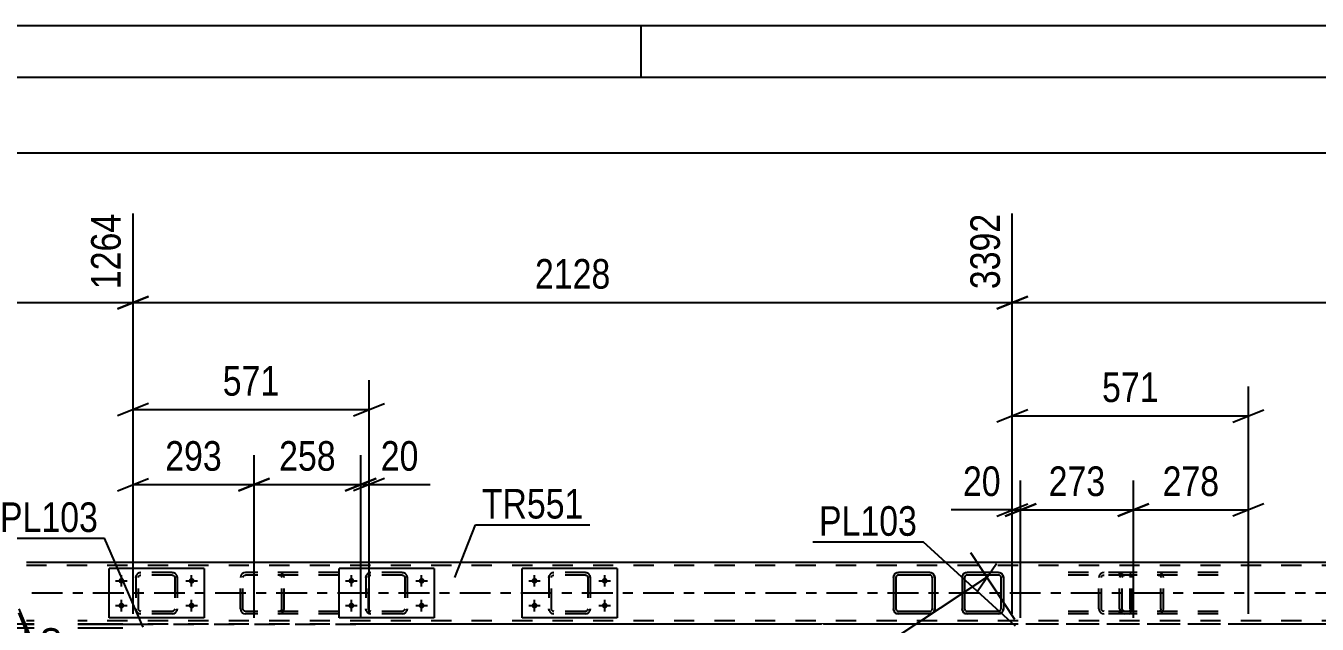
# Model space of a CAD drawing. Header units: millimetres. Extents: x -834 to 355, y -855 to -14.
# Drawn here: x -754.5 to -629.5, y -72.3 to -14.3 of the extents above; entities that cross this region are included whole.
import ezdxf

# ---------------------------------------------------------------- set-up
doc = ezdxf.new("R2010")
doc.units = ezdxf.units.MM
doc.linetypes.add('DXK_LINE_DOT2', pattern=[3.9198, 1.9599, -1.9599])
doc.linetypes.add('DXK_LINE_DOT3', pattern=[5.9187, 2.979, -0.9799, 0.9799, -0.9799])
doc.styles.add('Arial Narrow', font='ARIALN.TTF', dxfattribs={"height": 0.2})

# ---------------------------------------------------------------- blocks, each defined once
blk = doc.blocks.new('Unknown-570384938-1134')
at = {"color": 5, "linetype": 'Continuous'}
for p, q in [((355.05, -14.33), (-833.95, -14.33)), ((-694.95, -19.33), (-694.95, -14.33)), ((350.05, -19.33), (-828.95, -19.33))]:
    blk.add_line(p, q, dxfattribs=at)
blk = doc.blocks.new('Bolt-570384938-11719 - 11708')
at = {"linetype": 'Continuous'}
for points in [[(-705.27, -67.79, -1), (-705.27, -68.35, -1)], [(-698.47, -67.79, -1), (-698.47, -68.35, -1)], [(-705.27, -70.19, -1), (-705.27, -70.75, -1)], [(-698.47, -70.19, -1), (-698.47, -70.75, -1)]]:
    blk.add_hatch(color=1, dxfattribs=at).paths.add_polyline_path(points)
at = {"color": 1, "linetype": 'Continuous'}
for p, q in [((-705.27, -68.63), (-705.27, -67.51)), ((-698.47, -68.63), (-698.47, -67.51)), ((-705.83, -68.07), (-704.71, -68.07)), ((-699.03, -68.07), (-697.91, -68.07)), ((-705.27, -71.03), (-705.27, -69.91)), ((-698.47, -71.03), (-698.47, -69.91)), ((-705.83, -70.47), (-704.71, -70.47)), ((-699.03, -70.47), (-697.91, -70.47))]:
    blk.add_line(p, q, dxfattribs=at)
blk = doc.blocks.new('Bolt-570384938-11723 - 11708')
at = {"linetype": 'Continuous'}
for points in [[(-723, -67.79, -1), (-723, -68.35, -1)], [(-716.2, -67.79, -1), (-716.2, -68.35, -1)], [(-723, -70.19, -1), (-723, -70.75, -1)], [(-716.2, -70.19, -1), (-716.2, -70.75, -1)]]:
    blk.add_hatch(color=1, dxfattribs=at).paths.add_polyline_path(points)
at = {"color": 1, "linetype": 'Continuous'}
for p, q in [((-723, -68.63), (-723, -67.51)), ((-716.2, -68.63), (-716.2, -67.51)), ((-723.56, -68.07), (-722.44, -68.07)), ((-716.76, -68.07), (-715.64, -68.07)), ((-723, -71.03), (-723, -69.91)), ((-716.2, -71.03), (-716.2, -69.91)), ((-723.56, -70.47), (-722.44, -70.47)), ((-716.76, -70.47), (-715.64, -70.47))]:
    blk.add_line(p, q, dxfattribs=at)
blk = doc.blocks.new('Part-570384938-11802 - 11708')
at = {"color": 7, "linetype": 'DXK_LINE_DOT2'}
for p, q in [((-743.58, -67.31), (-743.39, -67.27)), ((-743.39, -67.27), (-743.58, -67.31)), ((-743.49, -67.53), (-743.39, -67.51)), ((-740.35, -67.27), (-743.39, -67.27)), ((-740.35, -67.51), (-743.39, -67.51)), ((-740.35, -67.27), (-740.17, -67.31)), ((-740.17, -67.31), (-740.35, -67.27)), ((-740.35, -67.51), (-740.26, -67.53)), ((-743.87, -67.75), (-743.84, -67.57)), ((-743.84, -67.57), (-743.87, -67.75)), ((-743.87, -67.75), (-743.87, -70.79)), ((-743.63, -67.75), (-743.62, -67.66)), ((-743.63, -70.79), (-743.63, -67.75)), ((-743.62, -67.66), (-743.56, -67.58)), ((-743.56, -67.58), (-743.49, -67.53)), ((-740.26, -67.53), (-740.18, -67.58)), ((-740.18, -67.58), (-740.13, -67.66)), ((-740.13, -67.66), (-740.11, -67.75)), ((-740.11, -67.75), (-740.11, -70.79)), ((-739.91, -67.57), (-739.87, -67.75)), ((-739.87, -67.75), (-739.91, -67.57)), ((-739.87, -67.75), (-739.87, -70.79)), ((-743.84, -70.97), (-743.87, -70.79)), ((-743.87, -70.79), (-743.84, -70.97)), ((-743.62, -70.88), (-743.63, -70.79)), ((-743.56, -70.96), (-743.62, -70.88)), ((-743.39, -71.27), (-743.58, -71.23)), ((-743.58, -71.23), (-743.39, -71.27)), ((-743.49, -71.01), (-743.56, -70.96)), ((-743.39, -71.03), (-743.49, -71.01)), ((-740.35, -71.03), (-743.39, -71.03)), ((-740.26, -71.01), (-740.35, -71.03)), ((-740.17, -71.23), (-740.35, -71.27)), ((-740.35, -71.27), (-740.17, -71.23)), ((-740.18, -70.96), (-740.26, -71.01)), ((-740.13, -70.88), (-740.18, -70.96)), ((-740.11, -70.79), (-740.13, -70.88)), ((-739.87, -70.79), (-739.91, -70.97)), ((-739.91, -70.97), (-739.87, -70.79)), ((-740.35, -71.27), (-743.39, -71.27))]:
    blk.add_line(p, q, dxfattribs=at)
at = {"color": 7, "linetype": 'DXK_LINE_DOT3'}
blk.add_line((-741.87, -69.27), (-741.87, -69.27), dxfattribs=at)
at = {"color": 7, "linetype": 'DXK_LINE_DOT2'}
for centre, start, end in [((-743.39, -67.75), 112.5, 157.5), ((-743.39, -67.75), 112.5, 157.5), ((-740.35, -67.75), 22.5, 67.5), ((-740.35, -67.75), 22.5, 67.5), ((-743.39, -70.79), 202.5, 247.5), ((-743.39, -70.79), 202.5, 247.5), ((-740.35, -70.79), 292.5, 337.5), ((-740.35, -70.79), 292.5, 337.5)]:
    blk.add_arc(centre, 0.48, start, end, dxfattribs=at)
blk = doc.blocks.new('Part-570384938-11803 - 11708')
at = {"color": 2, "linetype": 'Continuous'}
for p, q in [((-737.27, -66.87), (-746.47, -66.87)), ((-746.47, -71.67), (-746.47, -66.87)), ((-737.27, -66.87), (-737.27, -71.67)), ((-737.27, -71.67), (-746.47, -71.67))]:
    blk.add_line(p, q, dxfattribs=at)
blk = doc.blocks.new('Part-570384938-11818 - 11708')
at = {"color": 2, "linetype": 'Continuous'}
for p, q in [((-670.04, -67.27), (-670.22, -67.31)), ((-670.04, -67.51), (-670.13, -67.53)), ((-667, -67.27), (-670.04, -67.27)), ((-667, -67.51), (-670.04, -67.51)), ((-666.82, -67.31), (-667, -67.27)), ((-666.91, -67.53), (-667, -67.51)), ((-670.48, -67.57), (-670.52, -67.75)), ((-670.52, -67.75), (-670.52, -70.79)), ((-670.26, -67.66), (-670.28, -67.75)), ((-670.28, -67.75), (-670.28, -70.79)), ((-670.21, -67.58), (-670.26, -67.66)), ((-670.13, -67.53), (-670.21, -67.58)), ((-666.83, -67.58), (-666.91, -67.53)), ((-666.78, -67.66), (-666.83, -67.58)), ((-666.76, -67.75), (-666.78, -67.66)), ((-666.76, -67.75), (-666.76, -70.79)), ((-666.52, -67.75), (-666.56, -67.57)), ((-666.52, -67.75), (-666.52, -70.79)), ((-670.52, -70.79), (-670.48, -70.97)), ((-670.28, -70.79), (-670.26, -70.88)), ((-670.26, -70.88), (-670.21, -70.96)), ((-670.22, -71.23), (-670.04, -71.27)), ((-670.21, -70.96), (-670.13, -71.01)), ((-670.13, -71.01), (-670.04, -71.03)), ((-667, -71.03), (-670.04, -71.03)), ((-667, -71.27), (-670.04, -71.27)), ((-667, -71.03), (-666.91, -71.01)), ((-667, -71.27), (-666.82, -71.23)), ((-666.91, -71.01), (-666.83, -70.96)), ((-666.83, -70.96), (-666.78, -70.88)), ((-666.78, -70.88), (-666.76, -70.79)), ((-666.56, -70.97), (-666.52, -70.79))]:
    blk.add_line(p, q, dxfattribs=at)
at = {"color": 7, "linetype": 'DXK_LINE_DOT2'}
for p, q in [((-670.22, -67.31), (-670.04, -67.27)), ((-667, -67.27), (-666.82, -67.31)), ((-670.52, -67.75), (-670.48, -67.57)), ((-666.56, -67.57), (-666.52, -67.75)), ((-670.48, -70.97), (-670.52, -70.79)), ((-670.04, -71.27), (-670.22, -71.23)), ((-666.82, -71.23), (-667, -71.27)), ((-666.52, -70.79), (-666.56, -70.97))]:
    blk.add_line(p, q, dxfattribs=at)
at = {"color": 7, "linetype": 'DXK_LINE_DOT3'}
blk.add_line((-668.52, -69.27), (-668.52, -69.27), dxfattribs=at)
at = {"color": 2, "linetype": 'Continuous'}
for centre, start, end in [((-670.04, -67.75), 112.5, 157.5), ((-667, -67.75), 22.5, 67.5), ((-670.04, -70.79), 202.5, 247.5), ((-667, -70.79), 292.5, 337.5)]:
    blk.add_arc(centre, 0.48, start, end, dxfattribs=at)
at = {"color": 7, "linetype": 'DXK_LINE_DOT2'}
for centre, start, end in [((-670.04, -67.75), 112.5, 157.5), ((-667, -67.75), 22.5, 67.5), ((-670.04, -70.79), 202.5, 247.5), ((-667, -70.79), 292.5, 337.5)]:
    blk.add_arc(centre, 0.48, start, end, dxfattribs=at)
blk = doc.blocks.new('Part-570384938-11819 - 11708')
at = {"color": 7, "linetype": 'DXK_LINE_DOT2'}
for p, q in [((-721.3, -67.31), (-721.12, -67.27)), ((-721.12, -67.27), (-721.3, -67.31)), ((-721.21, -67.53), (-721.12, -67.51)), ((-718.08, -67.27), (-721.12, -67.27)), ((-718.08, -67.51), (-721.12, -67.51)), ((-718.08, -67.27), (-717.9, -67.31)), ((-717.9, -67.31), (-718.08, -67.27)), ((-718.08, -67.51), (-717.99, -67.53)), ((-721.6, -67.75), (-721.56, -67.57)), ((-721.56, -67.57), (-721.6, -67.75)), ((-721.6, -67.75), (-721.6, -70.79)), ((-721.36, -67.75), (-721.34, -67.66)), ((-721.36, -70.79), (-721.36, -67.75)), ((-721.34, -67.66), (-721.29, -67.58)), ((-721.29, -67.58), (-721.21, -67.53)), ((-717.99, -67.53), (-717.91, -67.58)), ((-717.91, -67.58), (-717.86, -67.66)), ((-717.86, -67.66), (-717.84, -67.75)), ((-717.84, -67.75), (-717.84, -70.79)), ((-717.64, -67.57), (-717.6, -67.75)), ((-717.6, -67.75), (-717.64, -67.57)), ((-717.6, -67.75), (-717.6, -70.79)), ((-721.56, -70.97), (-721.6, -70.79)), ((-721.6, -70.79), (-721.56, -70.97)), ((-721.34, -70.88), (-721.36, -70.79)), ((-721.29, -70.96), (-721.34, -70.88)), ((-721.12, -71.27), (-721.3, -71.23)), ((-721.3, -71.23), (-721.12, -71.27)), ((-721.21, -71.01), (-721.29, -70.96)), ((-721.12, -71.03), (-721.21, -71.01)), ((-718.08, -71.03), (-721.12, -71.03)), ((-718.08, -71.27), (-721.12, -71.27)), ((-717.99, -71.01), (-718.08, -71.03)), ((-717.9, -71.23), (-718.08, -71.27)), ((-718.08, -71.27), (-717.9, -71.23)), ((-717.91, -70.96), (-717.99, -71.01)), ((-717.86, -70.88), (-717.91, -70.96)), ((-717.84, -70.79), (-717.86, -70.88)), ((-717.6, -70.79), (-717.64, -70.97)), ((-717.64, -70.97), (-717.6, -70.79))]:
    blk.add_line(p, q, dxfattribs=at)
at = {"color": 7, "linetype": 'DXK_LINE_DOT3'}
blk.add_line((-719.6, -69.27), (-719.6, -69.27), dxfattribs=at)
at = {"color": 7, "linetype": 'DXK_LINE_DOT2'}
for centre, start, end in [((-721.12, -67.75), 112.5, 157.5), ((-721.12, -67.75), 112.5, 157.5), ((-718.08, -67.75), 22.5, 67.5), ((-718.08, -67.75), 22.5, 67.5), ((-721.12, -70.79), 202.5, 247.5), ((-721.12, -70.79), 202.5, 247.5), ((-718.08, -70.79), 292.5, 337.5), ((-718.08, -70.79), 292.5, 337.5)]:
    blk.add_arc(centre, 0.48, start, end, dxfattribs=at)
blk = doc.blocks.new('Part-570384938-11831 - 11708')
at = {"color": 2, "linetype": 'Continuous'}
for p, q in [((-663.39, -67.27), (-663.58, -67.31)), ((-663.39, -67.51), (-663.49, -67.53)), ((-660.35, -67.27), (-663.39, -67.27)), ((-660.35, -67.51), (-663.39, -67.51)), ((-660.17, -67.31), (-660.35, -67.27)), ((-660.26, -67.53), (-660.35, -67.51)), ((-663.84, -67.57), (-663.87, -67.75)), ((-663.87, -67.75), (-663.87, -70.79)), ((-663.62, -67.66), (-663.63, -67.75)), ((-663.63, -67.75), (-663.63, -70.79)), ((-663.56, -67.58), (-663.62, -67.66)), ((-663.49, -67.53), (-663.56, -67.58)), ((-660.18, -67.58), (-660.26, -67.53)), ((-660.13, -67.66), (-660.18, -67.58)), ((-660.13, -67.66), (-660.11, -67.75)), ((-660.11, -67.75), (-660.11, -70.79)), ((-659.87, -67.75), (-659.91, -67.57)), ((-659.87, -67.75), (-659.87, -70.79)), ((-663.87, -70.79), (-663.84, -70.97)), ((-663.63, -70.79), (-663.62, -70.88)), ((-663.56, -70.96), (-663.62, -70.88)), ((-663.58, -71.23), (-663.39, -71.27)), ((-663.56, -70.96), (-663.49, -71.01)), ((-663.49, -71.01), (-663.39, -71.03)), ((-660.35, -71.03), (-663.39, -71.03)), ((-660.35, -71.03), (-660.26, -71.01)), ((-660.35, -71.27), (-660.17, -71.23)), ((-660.26, -71.01), (-660.18, -70.96)), ((-660.18, -70.96), (-660.13, -70.88)), ((-660.13, -70.88), (-660.11, -70.79)), ((-659.91, -70.97), (-659.87, -70.79)), ((-660.35, -71.27), (-663.39, -71.27))]:
    blk.add_line(p, q, dxfattribs=at)
at = {"color": 7, "linetype": 'DXK_LINE_DOT2'}
for p, q in [((-663.58, -67.31), (-663.39, -67.27)), ((-660.35, -67.27), (-660.17, -67.31)), ((-663.87, -67.75), (-663.84, -67.57)), ((-659.91, -67.57), (-659.87, -67.75)), ((-663.84, -70.97), (-663.87, -70.79)), ((-663.39, -71.27), (-663.58, -71.23)), ((-660.17, -71.23), (-660.35, -71.27)), ((-659.87, -70.79), (-659.91, -70.97))]:
    blk.add_line(p, q, dxfattribs=at)
at = {"color": 7, "linetype": 'DXK_LINE_DOT3'}
blk.add_line((-661.87, -69.27), (-661.87, -69.27), dxfattribs=at)
at = {"color": 2, "linetype": 'Continuous'}
for centre, start, end in [((-663.39, -67.75), 112.5, 157.5), ((-660.35, -67.75), 22.5, 67.5), ((-663.39, -70.79), 202.5, 247.5), ((-660.35, -70.79), 292.5, 337.5)]:
    blk.add_arc(centre, 0.48, start, end, dxfattribs=at)
at = {"color": 7, "linetype": 'DXK_LINE_DOT2'}
for centre, start, end in [((-663.39, -67.75), 112.5, 157.5), ((-660.35, -67.75), 22.5, 67.5), ((-663.39, -70.79), 202.5, 247.5), ((-660.35, -70.79), 292.5, 337.5)]:
    blk.add_arc(centre, 0.48, start, end, dxfattribs=at)
blk = doc.blocks.new('Part-570384938-11834 - 11708')
at = {"color": 7, "linetype": 'DXK_LINE_DOT2'}
for p, q in [((-703.58, -67.31), (-703.39, -67.27)), ((-703.39, -67.27), (-703.58, -67.31)), ((-703.49, -67.53), (-703.39, -67.51)), ((-700.35, -67.27), (-703.39, -67.27)), ((-700.35, -67.51), (-703.39, -67.51)), ((-700.35, -67.27), (-700.17, -67.31)), ((-700.17, -67.31), (-700.35, -67.27)), ((-700.35, -67.51), (-700.26, -67.53)), ((-703.87, -67.75), (-703.84, -67.57)), ((-703.84, -67.57), (-703.87, -67.75)), ((-703.87, -67.75), (-703.87, -70.79)), ((-703.63, -67.75), (-703.62, -67.66)), ((-703.63, -70.79), (-703.63, -67.75)), ((-703.62, -67.66), (-703.56, -67.58)), ((-703.56, -67.58), (-703.49, -67.53)), ((-700.26, -67.53), (-700.18, -67.58)), ((-700.18, -67.58), (-700.13, -67.66)), ((-700.13, -67.66), (-700.11, -67.75)), ((-700.11, -67.75), (-700.11, -70.79)), ((-699.91, -67.57), (-699.87, -67.75)), ((-699.87, -67.75), (-699.91, -67.57)), ((-699.87, -67.75), (-699.87, -70.79)), ((-703.84, -70.97), (-703.87, -70.79)), ((-703.87, -70.79), (-703.84, -70.97)), ((-703.62, -70.88), (-703.63, -70.79)), ((-703.56, -70.96), (-703.62, -70.88)), ((-703.39, -71.27), (-703.58, -71.23)), ((-703.58, -71.23), (-703.39, -71.27)), ((-703.49, -71.01), (-703.56, -70.96)), ((-703.39, -71.03), (-703.49, -71.01)), ((-700.35, -71.03), (-703.39, -71.03)), ((-700.26, -71.01), (-700.35, -71.03)), ((-700.17, -71.23), (-700.35, -71.27)), ((-700.35, -71.27), (-700.17, -71.23)), ((-700.18, -70.96), (-700.26, -71.01)), ((-700.13, -70.88), (-700.18, -70.96)), ((-700.11, -70.79), (-700.13, -70.88)), ((-699.87, -70.79), (-699.91, -70.97)), ((-699.91, -70.97), (-699.87, -70.79)), ((-700.35, -71.27), (-703.39, -71.27))]:
    blk.add_line(p, q, dxfattribs=at)
at = {"color": 7, "linetype": 'DXK_LINE_DOT3'}
blk.add_line((-701.87, -69.27), (-701.87, -69.27), dxfattribs=at)
at = {"color": 7, "linetype": 'DXK_LINE_DOT2'}
for centre, start, end in [((-703.39, -67.75), 112.5, 157.5), ((-703.39, -67.75), 112.5, 157.5), ((-700.35, -67.75), 22.5, 67.5), ((-700.35, -67.75), 22.5, 67.5), ((-703.39, -70.79), 202.5, 247.5), ((-703.39, -70.79), 202.5, 247.5), ((-700.35, -70.79), 292.5, 337.5), ((-700.35, -70.79), 292.5, 337.5)]:
    blk.add_arc(centre, 0.48, start, end, dxfattribs=at)
blk = doc.blocks.new('Part-570384938-11835 - 11708')
at = {"color": 2, "linetype": 'Continuous'}
for p, q in [((-697.27, -66.87), (-706.47, -66.87)), ((-706.47, -71.67), (-706.47, -66.87)), ((-697.27, -66.87), (-697.27, -71.67)), ((-697.27, -71.67), (-706.47, -71.67))]:
    blk.add_line(p, q, dxfattribs=at)
blk = doc.blocks.new('Part-570384938-11947 - 11708')
at = {"color": 7, "linetype": 'DXK_LINE_DOT2'}
for p, q in [((-733.24, -67.27), (-733.44, -67.31)), ((-733.34, -67.53), (-733.24, -67.51)), ((-724.23, -67.27), (-733.24, -67.27)), ((-724.23, -67.51), (-733.24, -67.51)), ((-729.81, -67.31), (-730.01, -67.27)), ((-730.01, -67.51), (-729.91, -67.53)), ((-733.71, -67.57), (-733.75, -67.75)), ((-733.75, -70.79), (-733.75, -67.75)), ((-733.5, -67.75), (-733.48, -67.66)), ((-733.5, -70.79), (-733.5, -67.75)), ((-733.48, -67.66), (-733.42, -67.58)), ((-733.42, -67.58), (-733.34, -67.53)), ((-729.91, -67.53), (-729.83, -67.58)), ((-729.83, -67.58), (-729.77, -67.66)), ((-729.77, -67.66), (-729.75, -67.75)), ((-729.75, -70.79), (-729.75, -67.75)), ((-729.5, -67.75), (-729.53, -67.57)), ((-729.5, -70.79), (-729.5, -67.75)), ((-733.75, -70.79), (-733.71, -70.97)), ((-733.48, -70.88), (-733.5, -70.79)), ((-733.42, -70.96), (-733.48, -70.88)), ((-733.44, -71.23), (-733.24, -71.27)), ((-733.34, -71.01), (-733.42, -70.96)), ((-733.24, -71.03), (-733.34, -71.01)), ((-724.23, -71.03), (-733.24, -71.03)), ((-729.91, -71.01), (-730.01, -71.03)), ((-730.01, -71.27), (-729.81, -71.23)), ((-729.83, -70.96), (-729.91, -71.01)), ((-729.77, -70.88), (-729.83, -70.96)), ((-729.75, -70.79), (-729.77, -70.88)), ((-729.53, -70.97), (-729.5, -70.79)), ((-724.23, -71.27), (-733.24, -71.27))]:
    blk.add_line(p, q, dxfattribs=at)
for centre, start, end in [((-733.26, -67.77), 110.7583, 155.68), ((-729.99, -67.77), 24.32, 69.2417), ((-733.26, -70.77), 204.32, 249.2417), ((-729.99, -70.77), 290.7583, 335.68)]:
    blk.add_arc(centre, 0.496, start, end, dxfattribs=at)
blk = doc.blocks.new('Part-570384938-11948 - 11708')
at = {"color": 7, "linetype": 'DXK_LINE_DOT2'}
for p, q in [((-648.11, -67.27), (-648.3, -67.31)), ((-648.2, -67.53), (-648.11, -67.51)), ((-639.09, -67.27), (-648.11, -67.27)), ((-639.09, -67.51), (-648.11, -67.51)), ((-644.68, -67.31), (-644.87, -67.27)), ((-644.87, -67.51), (-644.77, -67.53)), ((-648.58, -67.57), (-648.62, -67.75)), ((-648.62, -70.79), (-648.62, -67.75)), ((-648.36, -67.75), (-648.34, -67.66)), ((-648.36, -70.79), (-648.36, -67.75)), ((-648.34, -67.66), (-648.29, -67.58)), ((-648.29, -67.58), (-648.2, -67.53)), ((-644.77, -67.53), (-644.69, -67.58)), ((-644.69, -67.58), (-644.64, -67.66)), ((-644.64, -67.66), (-644.62, -67.75)), ((-644.62, -70.79), (-644.62, -67.75)), ((-644.36, -67.75), (-644.4, -67.57)), ((-644.36, -70.79), (-644.36, -67.75)), ((-648.62, -70.79), (-648.58, -70.97)), ((-648.34, -70.88), (-648.36, -70.79)), ((-648.29, -70.96), (-648.34, -70.88)), ((-648.3, -71.23), (-648.11, -71.27)), ((-648.2, -71.01), (-648.29, -70.96)), ((-648.11, -71.03), (-648.2, -71.01)), ((-639.09, -71.03), (-648.11, -71.03)), ((-644.77, -71.01), (-644.87, -71.03)), ((-644.87, -71.27), (-644.68, -71.23)), ((-644.69, -70.96), (-644.77, -71.01)), ((-644.64, -70.88), (-644.69, -70.96)), ((-644.62, -70.79), (-644.64, -70.88)), ((-644.4, -70.97), (-644.36, -70.79)), ((-639.09, -71.27), (-648.11, -71.27))]:
    blk.add_line(p, q, dxfattribs=at)
for centre, start, end in [((-648.13, -67.77), 110.7583, 155.68), ((-644.85, -67.77), 24.32, 69.2417), ((-648.13, -70.77), 204.32, 249.2417), ((-644.85, -70.77), 290.7583, 335.68)]:
    blk.add_arc(centre, 0.496, start, end, dxfattribs=at)
blk = doc.blocks.new('Part-570384938-11989 - 11708')
at = {"color": 2, "linetype": 'Continuous'}
for p, q in [((-754.47, -66.27), (-466.8, -66.27)), ((-754.47, -72.27), (-744.14, -72.27)), ((-659.01, -72.27), (-721.29, -72.27)), ((-573.88, -72.27), (-636.15, -72.27))]:
    blk.add_line(p, q, dxfattribs=at)
at = {"color": 7, "linetype": 'DXK_LINE_DOT2'}
for p, q in [((-93.99, -66.59), (-754.47, -66.59)), ((-93.99, -71.95), (-754.47, -71.95)), ((-93.99, -72.27), (-744.14, -72.27)), ((-744.14, -72.27), (-721.29, -72.27)), ((-636.15, -72.27), (-659.01, -72.27))]:
    blk.add_line(p, q, dxfattribs=at)
at = {"color": 7, "linetype": 'DXK_LINE_DOT3'}
blk.add_line((-93.99, -69.27), (-754.47, -69.27), dxfattribs=at)
blk = doc.blocks.new('Bolt-570384938-12102 - 11708')
at = {"linetype": 'Continuous'}
for points in [[(-745.27, -67.79, -1), (-745.27, -68.35, -1)], [(-738.47, -67.79, -1), (-738.47, -68.35, -1)], [(-745.27, -70.19, -1), (-745.27, -70.75, -1)], [(-738.47, -70.19, -1), (-738.47, -70.75, -1)]]:
    blk.add_hatch(color=1, dxfattribs=at).paths.add_polyline_path(points)
at = {"color": 1, "linetype": 'Continuous'}
for p, q in [((-745.27, -68.63), (-745.27, -67.51)), ((-738.47, -68.63), (-738.47, -67.51)), ((-745.83, -68.07), (-744.71, -68.07)), ((-739.03, -68.07), (-737.91, -68.07)), ((-745.27, -71.03), (-745.27, -69.91)), ((-738.47, -71.03), (-738.47, -69.91)), ((-745.83, -70.47), (-744.71, -70.47)), ((-739.03, -70.47), (-737.91, -70.47))]:
    blk.add_line(p, q, dxfattribs=at)
blk = doc.blocks.new('Part-570384938-12115 - 11708')
at = {"color": 2, "linetype": 'Continuous'}
for p, q in [((-715, -66.87), (-724.2, -66.87)), ((-724.2, -71.67), (-724.2, -66.87)), ((-715, -66.87), (-715, -71.67)), ((-715, -71.67), (-724.2, -71.67))]:
    blk.add_line(p, q, dxfattribs=at)
blk = doc.blocks.new('Part-570384938-12214 - 11708')
at = {"color": 7, "linetype": 'DXK_LINE_DOT2'}
for p, q in [((-647.72, -67.27), (-655.16, -67.27)), ((-647.72, -67.51), (-655.16, -67.51)), ((-650.13, -67.27), (-650.32, -67.31)), ((-650.22, -67.53), (-650.13, -67.51)), ((-648.62, -67.51), (-648.62, -67.27)), ((-647.62, -67.31), (-647.72, -67.27)), ((-647.72, -67.51), (-647.67, -67.53)), ((-647.53, -67.41), (-647.62, -67.31)), ((-647.47, -67.57), (-647.53, -67.41)), ((-650.59, -67.57), (-650.63, -67.75)), ((-650.63, -70.79), (-650.63, -67.75)), ((-650.38, -67.75), (-650.36, -67.66)), ((-650.38, -70.79), (-650.38, -67.75)), ((-650.36, -67.66), (-650.31, -67.58)), ((-650.31, -67.58), (-650.22, -67.53)), ((-647.67, -67.53), (-647.63, -67.58)), ((-647.63, -67.58), (-647.6, -67.66)), ((-647.6, -67.66), (-647.59, -67.75)), ((-647.59, -70.79), (-647.59, -67.75)), ((-647.45, -67.75), (-647.47, -67.57)), ((-647.45, -70.79), (-647.45, -67.75)), ((-647.72, -71.03), (-655.16, -71.03)), ((-650.63, -70.79), (-650.59, -70.97)), ((-650.36, -70.88), (-650.38, -70.79)), ((-650.31, -70.96), (-650.36, -70.88)), ((-650.32, -71.23), (-650.13, -71.27)), ((-650.22, -71.01), (-650.31, -70.96)), ((-650.13, -71.03), (-650.22, -71.01)), ((-648.62, -71.27), (-648.62, -71.03)), ((-647.67, -71.01), (-647.72, -71.03)), ((-647.72, -71.27), (-647.62, -71.23)), ((-647.63, -70.96), (-647.67, -71.01)), ((-647.6, -70.88), (-647.63, -70.96)), ((-647.62, -71.23), (-647.53, -71.13)), ((-647.59, -70.79), (-647.6, -70.88)), ((-647.53, -71.13), (-647.47, -70.97)), ((-647.47, -70.97), (-647.45, -70.79)), ((-647.72, -71.27), (-655.16, -71.27))]:
    blk.add_line(p, q, dxfattribs=at)
for centre, start, end in [((-650.14, -67.77), 111.1513, 156.1049), ((-650.14, -70.77), 203.8951, 248.8487)]:
    blk.add_arc(centre, 0.492, start, end, dxfattribs=at)
blk = doc.blocks.new('StraightDimension-570384938-34192 - 11708')
at = {"color": 7, "linetype": 'Continuous'}
for p, q in [((-722.09, -71.67), (-722.09, -55.91)), ((-721.29, -71.27), (-721.29, -55.91)), ((-723.59, -59.36), (-720.59, -58.16)), ((-719.79, -58.16), (-722.79, -59.36)), ((-722.09, -58.76), (-721.29, -58.76)), ((-721.29, -58.76), (-715.38, -58.76)), ((-721.29, -58.76), (-715.38, -58.76))]:
    blk.add_line(p, q, dxfattribs=at)
at = {"color": 0}
blk.add_wipeout([(-715.91, -58.01), (-715.91, -53.81), (-720.76, -53.81), (-720.76, -58.01)], dxfattribs=at)
at = {"color": 3, "style": 'Arial Narrow'}
blk.add_text('20', height=2.863, dxfattribs=at).set_placement((-720.16, -57.41))
blk = doc.blocks.new('StraightDimension-570384938-12971 - 11708')
at = {"color": 7, "linetype": 'Continuous'}
for p, q in [((-658.76, -71.83), (-663.02, -65.35)), ((-662.38, -69.06), (-660.53, -66.41)), ((-693.4, -88.74), (-661.46, -67.73)), ((-690.7, -92.84), (-694.96, -86.36)), ((-692.47, -87.41), (-694.32, -90.07))]:
    blk.add_line(p, q, dxfattribs=at)
at = {"color": 0}
blk.add_wipeout([(-675.05, -75.77), (-677.36, -72.26), (-682.94, -75.94), (-680.63, -79.45)], dxfattribs=at)
at = {"color": 3, "style": 'Arial Narrow'}
blk.add_text('956', height=2.863, rotation=33.3347, dxfattribs=at).set_placement((-680.46, -78.62))
blk = doc.blocks.new('StraightDimension-570384938-12944 - 11708')
at = {"color": 7, "linetype": 'Continuous'}
for p, q in [((-755.19, -70.77), (-753.99, -73.77)), ((-753.99, -74.17), (-755.19, -71.17)), ((-745.14, -72.27), (-757.44, -72.27)), ((-754.59, -72.67), (-754.59, -72.27)), ((-745.14, -72.67), (-757.44, -72.67)), ((-754.59, -72.67), (-754.59, -78.58)), ((-754.59, -72.67), (-754.59, -78.58))]:
    blk.add_line(p, q, dxfattribs=at)
at = {"color": 0, "linetype": 'Continuous'}
blk.add_wipeout([(-749.49, -71.83), (-753.69, -71.83), (-753.69, -79.42), (-749.49, -79.42)], dxfattribs=at)
at = {"color": 0}
blk.add_wipeout([(-755.34, -73.19), (-759.54, -73.19), (-759.54, -78.05), (-755.34, -78.05)], dxfattribs=at)
at = {"color": 3, "linetype": 'Continuous', "style": 'Arial Narrow'}
blk.add_text('TYP', height=2.863, rotation=90.0002, dxfattribs=at).set_placement((-750.09, -78.82))
at = {"color": 3, "style": 'Arial Narrow'}
blk.add_text('10', height=2.863, rotation=90.0002, dxfattribs=at).set_placement((-755.94, -77.45))
blk = doc.blocks.new('StraightDimension-570384938-34949 - 11708')
at = {"color": 7, "linetype": 'Continuous'}
for p, q in [((-659.01, -71.27), (-659.01, -32.52)), ((-573.88, -71.27), (-573.88, -32.52)), ((-657.51, -40.53), (-660.51, -41.73)), ((-659.01, -41.13), (-573.88, -41.13)), ((-575.38, -41.73), (-572.38, -40.53))]:
    blk.add_line(p, q, dxfattribs=at)
at = {"color": 0}
blk.add_wipeout([(-612.19, -40.38), (-612.19, -36.18), (-620.7, -36.18), (-620.7, -40.38)], dxfattribs=at)
at = {"color": 3, "style": 'Arial Narrow'}
blk.add_text('2128', height=2.863, dxfattribs=at).set_placement((-620.1, -39.78))
at = {"color": 0, "linetype": 'Continuous'}
blk.add_wipeout([(-574.48, -31.92), (-578.68, -31.92), (-578.68, -40.43), (-574.48, -40.43)], dxfattribs=at)
at = {"color": 3, "linetype": 'Continuous', "style": 'Arial Narrow'}
blk.add_text('5521', height=2.863, rotation=90.0002, dxfattribs=at).set_placement((-575.08, -39.83))
blk = doc.blocks.new('StraightDimension-570384938-34194 - 11708')
at = {"color": 7, "linetype": 'Continuous'}
for p, q in [((-744.14, -71.27), (-744.14, -55.91)), ((-732.43, -71.67), (-732.43, -55.91)), ((-745.64, -59.36), (-742.64, -58.16)), ((-744.14, -58.76), (-732.43, -58.76)), ((-730.93, -58.16), (-733.93, -59.36))]:
    blk.add_line(p, q, dxfattribs=at)
at = {"color": 0}
blk.add_wipeout([(-734.94, -58.01), (-734.94, -53.81), (-741.63, -53.81), (-741.63, -58.01)], dxfattribs=at)
at = {"color": 3, "style": 'Arial Narrow'}
blk.add_text('293', height=2.863, dxfattribs=at).set_placement((-741.03, -57.41))
blk = doc.blocks.new('StraightDimension-570384938-12998 - 11708')
at = {"color": 7, "linetype": 'Continuous'}
blk.add_line((-791.19, -26.62), (-93.19, -26.62), dxfattribs=at)
blk = doc.blocks.new('StraightDimension-570384938-13435 - 11708')
at = {"color": 7, "linetype": 'Continuous'}
for p, q in [((-659.01, -71.27), (-659.01, -58.36)), ((-658.21, -71.67), (-658.21, -58.36)), ((-659.01, -61.21), (-664.92, -61.21)), ((-659.01, -61.21), (-664.92, -61.21)), ((-660.51, -61.81), (-657.51, -60.61)), ((-656.71, -60.61), (-659.71, -61.81)), ((-659.01, -61.21), (-658.21, -61.21))]:
    blk.add_line(p, q, dxfattribs=at)
at = {"color": 0}
blk.add_wipeout([(-659.53, -60.46), (-659.53, -56.26), (-664.39, -56.26), (-664.39, -60.46)], dxfattribs=at)
at = {"color": 3, "style": 'Arial Narrow'}
blk.add_text('20', height=2.863, dxfattribs=at).set_placement((-663.79, -59.86))
blk = doc.blocks.new('StraightDimension-570384938-13393 - 11708')
at = {"color": 7, "linetype": 'Continuous'}
for p, q in [((-744.14, -71.27), (-744.14, -48.64)), ((-721.29, -71.27), (-721.29, -48.64)), ((-742.64, -50.89), (-745.64, -52.09)), ((-722.79, -52.09), (-719.79, -50.89)), ((-744.14, -51.49), (-721.29, -51.49))]:
    blk.add_line(p, q, dxfattribs=at)
at = {"color": 0}
blk.add_wipeout([(-729.37, -50.74), (-729.37, -46.54), (-736.06, -46.54), (-736.06, -50.74)], dxfattribs=at)
at = {"color": 3, "style": 'Arial Narrow'}
blk.add_text('571', height=2.863, dxfattribs=at).set_placement((-735.46, -50.14))
blk = doc.blocks.new('StraightDimension-570384938-13443 - 11708')
at = {"color": 7, "linetype": 'Continuous'}
for p, q in [((-658.21, -71.67), (-658.21, -58.36)), ((-647.29, -71.67), (-647.29, -58.36)), ((-659.71, -61.81), (-656.71, -60.61)), ((-658.21, -61.21), (-647.29, -61.21)), ((-645.79, -60.61), (-648.79, -61.81))]:
    blk.add_line(p, q, dxfattribs=at)
at = {"color": 0}
blk.add_wipeout([(-649.41, -60.46), (-649.41, -56.26), (-656.09, -56.26), (-656.09, -60.46)], dxfattribs=at)
at = {"color": 3, "style": 'Arial Narrow'}
blk.add_text('273', height=2.863, dxfattribs=at).set_placement((-655.49, -59.86))
blk = doc.blocks.new('StraightDimension-570384938-13451 - 11708')
at = {"color": 7, "linetype": 'Continuous'}
for p, q in [((-647.29, -71.67), (-647.29, -58.36)), ((-636.15, -71.27), (-636.15, -58.36)), ((-648.79, -61.81), (-645.79, -60.61)), ((-647.29, -61.21), (-636.15, -61.21)), ((-634.65, -60.61), (-637.65, -61.81))]:
    blk.add_line(p, q, dxfattribs=at)
at = {"color": 0}
blk.add_wipeout([(-638.38, -60.46), (-638.38, -56.26), (-645.06, -56.26), (-645.06, -60.46)], dxfattribs=at)
at = {"color": 3, "style": 'Arial Narrow'}
blk.add_text('278', height=2.863, dxfattribs=at).set_placement((-644.46, -59.86))
blk = doc.blocks.new('StraightDimension-570384938-13462 - 11708')
at = {"color": 7, "linetype": 'Continuous'}
for p, q in [((-659.01, -71.27), (-659.01, -49.26)), ((-636.15, -71.27), (-636.15, -49.26)), ((-657.51, -51.51), (-660.51, -52.71)), ((-659.01, -52.11), (-636.15, -52.11)), ((-637.65, -52.71), (-634.65, -51.51))]:
    blk.add_line(p, q, dxfattribs=at)
at = {"color": 0}
blk.add_wipeout([(-644.24, -51.36), (-644.24, -47.16), (-650.92, -47.16), (-650.92, -51.36)], dxfattribs=at)
at = {"color": 3, "style": 'Arial Narrow'}
blk.add_text('571', height=2.863, dxfattribs=at).set_placement((-650.32, -50.76))
blk = doc.blocks.new('StraightDimension-570384938-34193 - 11708')
at = {"color": 7, "linetype": 'Continuous'}
for p, q in [((-732.43, -71.67), (-732.43, -55.91)), ((-722.09, -71.67), (-722.09, -55.91)), ((-733.93, -59.36), (-730.93, -58.16)), ((-732.43, -58.76), (-722.09, -58.76)), ((-720.59, -58.16), (-723.59, -59.36))]:
    blk.add_line(p, q, dxfattribs=at)
at = {"color": 0}
blk.add_wipeout([(-723.91, -58.01), (-723.91, -53.81), (-730.6, -53.81), (-730.6, -58.01)], dxfattribs=at)
at = {"color": 3, "style": 'Arial Narrow'}
blk.add_text('258', height=2.863, dxfattribs=at).set_placement((-730, -57.41))
blk = doc.blocks.new('StraightDimension-570384938-34950 - 11708')
at = {"color": 7, "linetype": 'Continuous'}
for p, q in [((-744.14, -71.27), (-744.14, -32.52)), ((-659.01, -71.27), (-659.01, -32.52)), ((-742.64, -40.53), (-745.64, -41.73)), ((-744.14, -41.13), (-659.01, -41.13)), ((-660.51, -41.73), (-657.51, -40.53))]:
    blk.add_line(p, q, dxfattribs=at)
at = {"color": 0}
blk.add_wipeout([(-697.32, -40.38), (-697.32, -36.18), (-705.83, -36.18), (-705.83, -40.38)], dxfattribs=at)
at = {"color": 3, "style": 'Arial Narrow'}
blk.add_text('2128', height=2.863, dxfattribs=at).set_placement((-705.23, -39.78))
at = {"color": 0, "linetype": 'Continuous'}
blk.add_wipeout([(-659.61, -31.92), (-663.81, -31.92), (-663.81, -40.43), (-659.61, -40.43)], dxfattribs=at)
at = {"color": 3, "linetype": 'Continuous', "style": 'Arial Narrow'}
blk.add_text('3392', height=2.863, rotation=90.0002, dxfattribs=at).set_placement((-660.21, -39.83))
blk = doc.blocks.new('StraightDimension-570384938-34951 - 11708')
at = {"color": 7, "linetype": 'Continuous'}
for p, q in [((-744.14, -71.27), (-744.14, -32.52)), ((-791.19, -65.27), (-791.19, -38)), ((-789.69, -40.53), (-792.69, -41.73)), ((-791.19, -41.13), (-744.14, -41.13)), ((-745.64, -41.73), (-742.64, -40.53))]:
    blk.add_line(p, q, dxfattribs=at)
at = {"color": 0}
blk.add_wipeout([(-763.41, -40.38), (-763.41, -36.18), (-771.92, -36.18), (-771.92, -40.38)], dxfattribs=at)
at = {"color": 3, "style": 'Arial Narrow'}
blk.add_text('1264', height=2.863, dxfattribs=at).set_placement((-771.32, -39.78))
at = {"color": 0, "linetype": 'Continuous'}
for points in [[(-744.74, -31.92), (-748.94, -31.92), (-748.94, -40.43), (-744.74, -40.43)], [(-791.79, -37.4), (-795.99, -37.4), (-795.99, -40.43), (-791.79, -40.43)]]:
    blk.add_wipeout(points, dxfattribs=at)
at = {"color": 3, "linetype": 'Continuous', "style": 'Arial Narrow'}
for s, height, p in [('1264', 2.863, (-745.34, -39.83)), ('0', 2.86, (-792.39, -39.83))]:
    blk.add_text(s, height=height, rotation=90.0002, dxfattribs=at).set_placement(p)
blk = doc.blocks.new('Mark-570384938-11985 - 11708')
at = {"color": 0}
blk.add_wipeout([(-700.51, -62.04), (-700.51, -59.04), (-710.38, -59.04), (-710.38, -62.04)], dxfattribs=at)
blk.add_wipeout([(-700.51, -62.04), (-700.51, -59.04), (-710.38, -59.04), (-710.38, -62.04)], dxfattribs=at)
at = {"color": 30, "linetype": 'Continuous'}
for p, q in [((-713, -67.75), (-710.98, -62.64)), ((-710.98, -62.64), (-699.91, -62.64))]:
    blk.add_line(p, q, dxfattribs=at)
at = {"color": 3, "style": 'Arial Narrow'}
blk.add_text('TR551', height=2.863, dxfattribs=at).set_placement((-710.38, -62.04))
blk = doc.blocks.new('Mark-570384938-12056 - 11708')
at = {"color": 0}
blk.add_wipeout([(-747.52, -63.34), (-747.52, -60.34), (-757.03, -60.34), (-757.03, -63.34)], dxfattribs=at)
blk.add_wipeout([(-747.52, -63.34), (-747.52, -60.34), (-757.03, -60.34), (-757.03, -63.34)], dxfattribs=at)
at = {"color": 30, "linetype": 'Continuous'}
for p in [(-757.63, -63.94), (-743.17, -72.55)]:
    blk.add_line(p, (-746.92, -63.94), dxfattribs=at)
at = {"color": 3, "style": 'Arial Narrow'}
blk.add_text('PL103', height=2.863, dxfattribs=at).set_placement((-757.03, -63.34))
blk = doc.blocks.new('Mark-570384938-12061 - 11708')
at = {"color": 0}
blk.add_wipeout([(-668.23, -63.71), (-668.23, -60.71), (-677.73, -60.71), (-677.73, -63.71)], dxfattribs=at)
blk.add_wipeout([(-668.23, -63.71), (-668.23, -60.71), (-677.73, -60.71), (-677.73, -63.71)], dxfattribs=at)
at = {"color": 30, "linetype": 'Continuous'}
for p in [(-678.33, -64.31), (-658.7, -72.47)]:
    blk.add_line(p, (-667.63, -64.31), dxfattribs=at)
at = {"color": 3, "style": 'Arial Narrow'}
blk.add_text('PL103', height=2.863, dxfattribs=at).set_placement((-677.73, -63.71))

msp = doc.modelspace()

# ---------------------------------------------------------------- block references
for name in ['Unknown-570384938-1134', 'Part-570384938-11989 - 11708', 'Part-570384938-11803 - 11708', 'Bolt-570384938-12102 - 11708', 'Part-570384938-11802 - 11708', 'Part-570384938-11947 - 11708', 'Part-570384938-12115 - 11708', 'Bolt-570384938-11723 - 11708', 'Part-570384938-11819 - 11708', 'Part-570384938-11835 - 11708', 'Bolt-570384938-11719 - 11708', 'Part-570384938-11834 - 11708', 'Part-570384938-11818 - 11708', 'Part-570384938-11831 - 11708', 'Part-570384938-12214 - 11708', 'Part-570384938-11948 - 11708']:
    msp.add_blockref(name, (0, 0))

# ---------------------------------------------------------------- next in the draw order: block references
for name in ['StraightDimension-570384938-34192 - 11708', 'StraightDimension-570384938-12971 - 11708', 'StraightDimension-570384938-12944 - 11708']:
    msp.add_blockref(name, (0, 0))

# ---------------------------------------------------------------- next in the draw order: block references
for name in ['StraightDimension-570384938-34949 - 11708', 'StraightDimension-570384938-34194 - 11708']:
    msp.add_blockref(name, (0, 0))

# ---------------------------------------------------------------- next in the draw order: block references
msp.add_blockref('StraightDimension-570384938-12998 - 11708', (0, 0))

# ---------------------------------------------------------------- next in the draw order: block references
for name in ['StraightDimension-570384938-13393 - 11708', 'StraightDimension-570384938-13435 - 11708']:
    msp.add_blockref(name, (0, 0))

# ---------------------------------------------------------------- next in the draw order: block references
for name in ['StraightDimension-570384938-34193 - 11708', 'StraightDimension-570384938-13443 - 11708']:
    msp.add_blockref(name, (0, 0))

# ---------------------------------------------------------------- next in the draw order: block references
msp.add_blockref('StraightDimension-570384938-13451 - 11708', (0, 0))

# ---------------------------------------------------------------- next in the draw order: block references
msp.add_blockref('StraightDimension-570384938-13462 - 11708', (0, 0))

# ---------------------------------------------------------------- next in the draw order: block references
msp.add_blockref('StraightDimension-570384938-34950 - 11708', (0, 0))

# ---------------------------------------------------------------- next in the draw order: block references
for name in ['StraightDimension-570384938-34951 - 11708', 'Mark-570384938-11985 - 11708', 'Mark-570384938-12061 - 11708']:
    msp.add_blockref(name, (0, 0))

# ---------------------------------------------------------------- next in the draw order: block references
msp.add_blockref('Mark-570384938-12056 - 11708', (0, 0))

doc.saveas('drawing.dxf')
